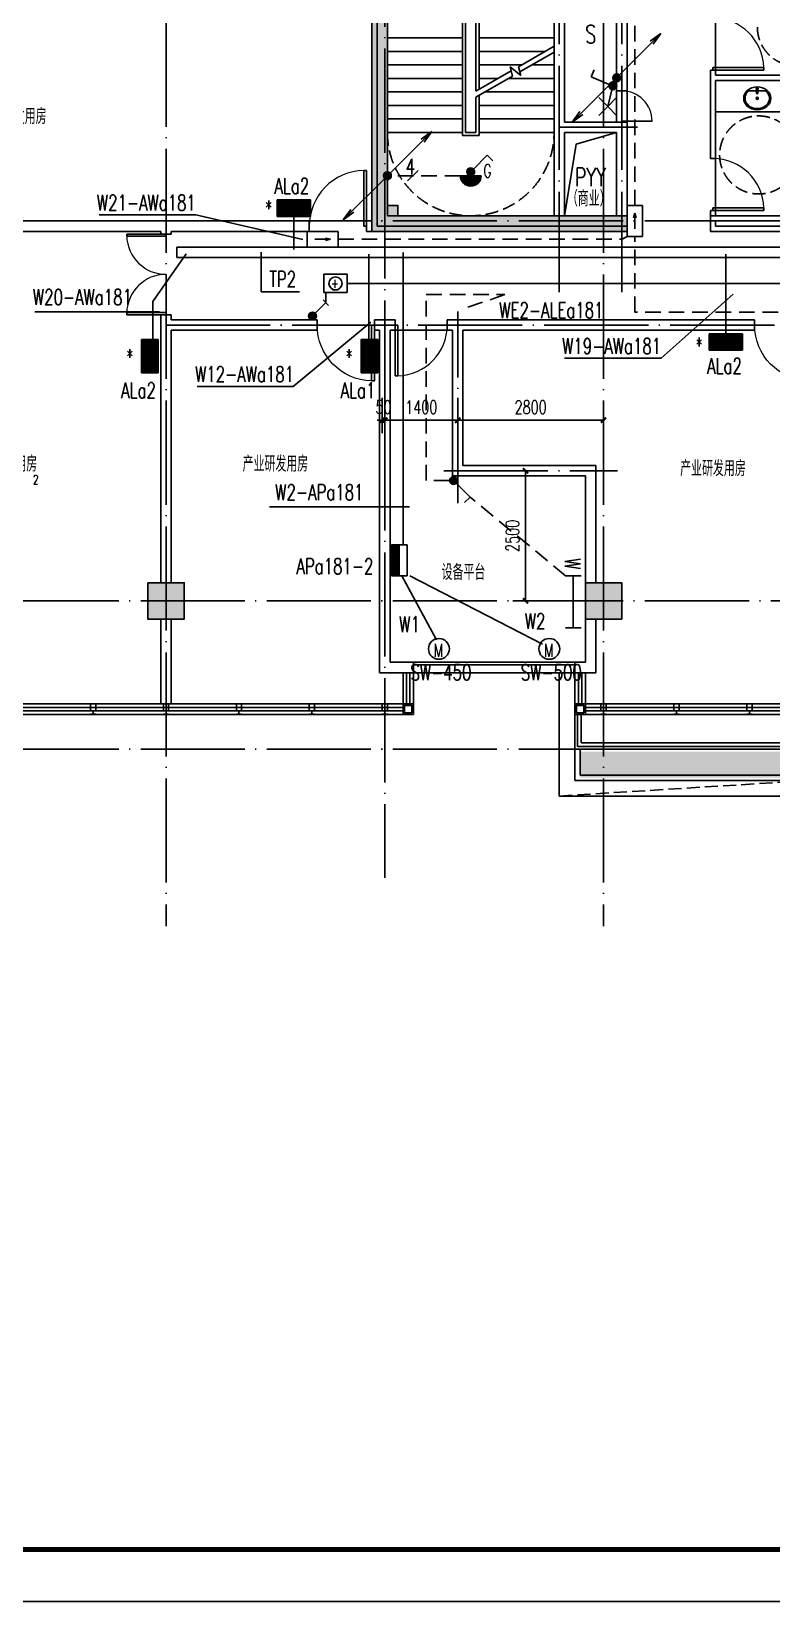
# Model space of a CAD drawing. Extents: x 1980812 to 2226895, y -554123 to 281606.
# Drawn here: x 2000582 to 2014792, y -270160 to -239988 of the extents above; entities that cross this region are included whole.
import ezdxf
from ezdxf.enums import TextEntityAlignment as Align

# ---------------------------------------------------------------- set-up
doc = ezdxf.new("R2010")
doc.units = 0
doc.header["$LTSCALE"] = 1000
doc.header["$MEASUREMENT"] = 0
for name, pattern in [('DASH', [0.35, 0.25, -0.1]), ('DOTE', [2.42, 2, -0.2, 0.02, -0.2]), ('DQXX', [4.5, 3, -1.5])]:
    doc.linetypes.add(name, pattern=pattern)
doc.layers.get('Defpoints').update_dxf_attribs({"color": 8})
for name, color, linetype in [('$TD_AUDIT_GENERATED_(158)', 8, 'Continuous'), ('$TD_AUDIT_GENERATED_(1F3)', 7, 'Continuous'), ('$TD_AUDIT_GENERATED_(1FCF)', 8, 'Continuous'), ('$TD_AUDIT_GENERATED_(210)', 8, 'Continuous'), ('$TD_AUDIT_GENERATED_(24E)', 8, 'Continuous'), ('$TD_AUDIT_GENERATED_(2762)', 8, 'Continuous'), ('$TD_AUDIT_GENERATED_(276D)', 8, 'Continuous'), ('$TD_AUDIT_GENERATED_(FFA)', 8, 'Continuous'), ('1', 1, 'Continuous'), ('A-FLOR-LAND', 8, 'Continuous'), ('A-FLOR-PFIX', 8, 'Continuous'), ('COLU', 8, 'Continuous'), ('COLU_HATCH', 8, 'Continuous'), ('CURTWALL', 8, 'Continuous'), ('DIM_SYMB', 8, 'Continuous'), ('dote', 8, 'DOTE'), ('DQ1', 1, 'Continuous'), ('DQ2', 2, 'Continuous'), ('DQ7', 7, 'Continuous'), ('DQK1', 1, 'Continuous'), ('DQK7', 7, 'Continuous'), ('DQqj', 1, 'Continuous'), ('DQX', 2, 'DQXX'), ('HANDRAIL', 8, 'Continuous'), ('LINE', 8, 'Continuous'), ('STAIR', 8, 'Continuous'), ('TK', 1, 'Continuous'), ('WALL', 7, 'Continuous'), ('WINDOW', 8, 'Continuous')]:
    doc.layers.add(name, color=color, linetype=linetype)
doc.styles.add('_TCH_DIM_T3', font='SIMPLEX', dxfattribs={"width": 0.705882, "bigfont": 'GBCBIG'})
doc.styles.add('D8', font='txtw.shx', dxfattribs={"width": 0.7, "bigfont": 'hztxtw.shx'})
doc.styles.add('HZF', font='ROMANS2', dxfattribs={"width": 0.7, "bigfont": 'HZDF2'})
doc.dimstyles.new('_TCH_ARCH&&100', dxfattribs={"dimtxt": 255, "dimasz": 100, "dimexe": 250, "dimexo": 300, "dimgap": 122.5, "dimtad": 1, "dimdec": 0, "dimzin": 0, "dimdsep": 46, "dimtxsty": '_TCH_DIM_T3', "dimblk": 'ARCHTICK', "dimcen": 0.09, "dimclrt": 7, "dimazin": 2, "dimtfac": 1, "dimtdec": 0, "dimtix": 1, "dimtmove": 2, "dimatfit": 3, "dimfxl": 1, "dimtolj": 1, "dimtzin": 0, "dimarcsym": 0})

# ---------------------------------------------------------------- blocks, each defined once
blk = doc.blocks.new('$TD_AUDIT_GENERATED_(9F)')
at = {"layer": 'dote'}
for p, q in [((6500, 30469), (6500, -6248)), ((14900, 30469), (14900, -6248)), ((10700, 29972), (10700, -5320)), ((56413, 7300), (-8454, 7300)), ((56413, 0), (-8454, 0)), ((56413, -2850), (-8454, -2850))]:
    blk.add_line(p, q, dxfattribs=at)
blk = doc.blocks.new('A-SINK-4')
for p, q in [((-158, 126), (-13, 126)), ((-13, 78), (-13, 170)), ((13, 78), (-13, 78)), ((13, 170), (13, 78)), ((13, 126), (158, 126))]:
    blk.add_line(p, q)
blk.add_circle((0, 270), 20)
for centre, radius, start, end in [((0, 88), 19.5, 133.6408, 46.2627), ((0, 170), 13.5, 0, 180)]:
    blk.add_arc(centre, radius, start, end)
at = {"extrusion": (0, 0, -1)}
blk.add_ellipse((0, 270), major_axis=(260, 0), ratio=0.846154, dxfattribs=at)
blk.add_ellipse((0, 270), major_axis=(-235, 0), ratio=0.829787, start_param=2.310338, end_param=7.11444)
blk = doc.blocks.new('$DorLib2D$00000003')
blk.add_line((0.47, 0), (0.47, 0.97))
at = {"lineweight": 13}
blk.add_arc((0.47, 0), 0.97, 90, 180, dxfattribs=at)
blk = doc.blocks.new('$DorLib2D$00000001')
for p, q in [((0.45, 0.975), (0.5, 0.975)), ((0.45, 0), (0.45, 0.975)), ((0.5, 0), (0.5, 0.975)), ((0.5, 0), (0.45, 0))]:
    blk.add_line(p, q)
at = {"lineweight": 13}
blk.add_arc((0.475, 0), 0.975, 91.4693, 180, dxfattribs=at)
blk = doc.blocks.new('$TD_AUDIT_GENERATED_(15B)')
at = {"layer": '$TD_AUDIT_GENERATED_(210)'}
blk.add_lwpolyline([(-13225, -2300), (-13002, -926), (-12225, -700)], dxfattribs=at)
at = {"layer": '$TD_AUDIT_GENERATED_(24E)'}
blk.add_lwpolyline([(-13225, -700), (-12225, -700), (-12225, -2300), (-13225, -2300)], close=True, dxfattribs=at)
at = {"layer": 'A-FLOR-PFIX'}
blk.add_line((-8740, -300), (-10325, -300), dxfattribs=at)
at = {"layer": 'DIM_SYMB'}
for points in [[(-15875, 2290, 0, 0, 0), (-15875, -1300, 0, 0, 0), (-14175, -1300, 0, 0, 0), (-14175, 190, 40, 0, 0), (-14175, 340, 0, 0, 0)], [(-14175, 2290, 0, 0, 0), (-14175, 750, 40, 0, 0), (-14175, 600, 0, 0, 0)]]:
    blk.add_lwpolyline(points, format="xyseb", dxfattribs=at)
at = {"layer": 'dote'}
for p, q in [((-13325, 3000), (-13325, -3766)), ((-12125, 3000), (-12125, -3766)), ((-11825, -600), (-13325, -600))]:
    blk.add_line(p, q, dxfattribs=at)
at = {"layer": 'LINE', "linetype": 'DASH'}
for centre in [(-8773, 1328), (-9497, -1131)]:
    blk.add_circle(centre, 750, dxfattribs=at)
at = {"layer": 'STAIR'}
for p, q in [((-16625, -700), (-16625, 2160)), ((-15185, -760), (-15185, 2220)), ((-15125, -700), (-15125, 2160)), ((-15125, -700), (-15125, 2160)), ((-14925, 2160), (-14925, 95)), ((-14925, 2160), (-14925, 95)), ((-14865, 2220), (-14865, 129)), ((-13425, 2160), (-13425, 961)), ((-16625, 1120), (-15185, 1120)), ((-13425, 1120), (-14865, 1120)), ((-13425, 961), (-14111, 565)), ((-16625, 860), (-15185, 860)), ((-13600, 860), (-14865, 860)), ((-13425, 845), (-14084, 465)), ((-13425, 845), (-13425, -700)), ((-16625, 600), (-15185, 600)), ((-16625, 340), (-15185, 340)), ((-14249, 485), (-14925, 95)), ((-14222, 385), (-14925, -21)), ((-14050, 600), (-14865, 600)), ((-14500, 340), (-14865, 340)), ((-13425, 340), (-14300, 340)), ((-14064, 393), (-14270, 565)), ((-14270, 565), (-14222, 385)), ((-14111, 565), (-14064, 393)), ((-13425, 600), (-13850, 600)), ((-16625, 80), (-15185, 80)), ((-14865, 14), (-14865, -760)), ((-13425, 80), (-14750, 80)), ((-16625, -180), (-15185, -180)), ((-14925, -21), (-14925, -700)), ((-14925, -21), (-14925, -700)), ((-13425, -180), (-14865, -180)), ((-16625, -440), (-15185, -440)), ((-13425, -440), (-14865, -440)), ((-16625, -700), (-15185, -700)), ((-14865, -760), (-15185, -760)), ((-14925, -700), (-15125, -700)), ((-13425, -700), (-14865, -700))]:
    blk.add_line(p, q, dxfattribs=at)
at = {"layer": 'STAIR', "linetype": 'DASH'}
blk.add_arc((-15025, -700), 1600, 180, 360, dxfattribs=at)
at = {"layer": 'WALL'}
for p, q in [((-16825, -2500), (-16825, 5150)), ((-16625, -2300), (-16625, 5050)), ((-13425, -600), (-13425, 3100)), ((-13225, -500), (-13225, 2900)), ((-12225, 2200), (-12225, 100)), ((-12025, 100), (-12025, 2100)), ((-10325, 500), (-10425, 500)), ((-10425, 500), (-10425, 400)), ((-10425, 400), (-10425, -1200)), ((-10325, 400), (-10325, 500)), ((-7725, 400), (-10325, 400)), ((-12225, 100), (-12025, 100)), ((-10325, -1200), (-10325, 300)), ((-7825, 300), (-10325, 300)), ((-13425, -2300), (-13425, -600)), ((-13225, -500), (-12225, -500)), ((-12025, -500), (-12225, -500)), ((-12025, -600), (-12025, -500)), ((-12025, -2500), (-12025, -600)), ((-13225, -700), (-12225, -700)), ((-13225, -2300), (-13225, -700)), ((-12225, -2300), (-12225, -700)), ((-10425, -1200), (-10325, -1200)), ((-13425, -2300), (-16625, -2300)), ((-12225, -2300), (-13225, -2300)), ((-10325, -2200), (-10425, -2200)), ((-10425, -2200), (-10425, -2300)), ((-10425, -2600), (-10425, -2300)), ((-8925, -2300), (-10425, -2300)), ((-10425, -2300), (-10325, -2300)), ((-10325, -2300), (-10325, -2200)), ((-10325, -2500), (-10325, -2400)), ((-8925, -2400), (-10325, -2400)), ((-13325, -2500), (-16825, -2500)), ((-12025, -2500), (-13325, -2500)), ((-8925, -2600), (-10425, -2600)), ((-8925, -2500), (-10325, -2500))]:
    blk.add_line(p, q, dxfattribs=at)
at = {"layer": 'WINDOW'}
for p, q in [((-10325, 500), (-10325, 1500)), ((-12225, -500, 200), (-12225, 100, 200)), ((-12025, -500, 200), (-12025, 100, 200)), ((-10325, -2200), (-10325, -1200))]:
    blk.add_line(p, q, dxfattribs=at)
at = {"layer": 'A-FLOR-PFIX', "xscale": -1, "rotation": 180}
blk.add_blockref('A-SINK-4', (-9525, 227), dxfattribs=at)
at = {"layer": 'WINDOW'}
for name, p, xscale, yscale, zscale, rotation in [('$DorLib2D$00000001', (-10375, 1000), -1000, -1000, -1000, 90.00000001288812), ('$DorLib2D$00000003', (-12125, -200), -600, -600, -600, 90.00000000361136), ('$DorLib2D$00000001', (-10375, -1700), -1000, -1000, -1000, 90.00000001289553)]:
    blk.add_blockref(name, p, dxfattribs=dict(at, xscale=xscale, yscale=yscale, zscale=zscale, rotation=rotation))
at = {"layer": '$TD_AUDIT_GENERATED_(1F3)', "width": 0.7}
for s, height, style, p in [('S', 350, 'HZF', (-12720, 1190)), ('PYY', 350, 'HZF', (-12726, -1556)), ('\\M+5A3A8\\M+5C9CC\\M+5D2B5\\M+5A3A9', 300, 'D8', (-12760, -1969))]:
    blk.add_text(s, height=height, dxfattribs=dict(at, style=style)).set_placement(p, align=Align.MIDDLE_CENTER)
blk = doc.blocks.new('A$C1FE24B19')
at = {"layer": '$TD_AUDIT_GENERATED_(1F3)', "style": 'D8', "width": 0.7}
for s, p in [('\\M+5B2FA\\M+5D2B5\\M+5D1D0\\M+5B7A2\\M+5D3C3\\M+5B7BF', (3578, -13987)), ('\\M+5B2FA\\M+5D2B5\\M+5D1D0\\M+5B7A2\\M+5D3C3\\M+5B7BF', (3397, -20667)), ('\\M+5B2FA\\M+5D2B5\\M+5D1D0\\M+5B7A2\\M+5D3C3\\M+5B7BF', (8600, -20667)), ('\\M+5B2FA\\M+5D2B5\\M+5D1D0\\M+5B7A2\\M+5D3C3\\M+5B7BF', (17000, -20754)), ('\\M+5C9E8\\M+5B1B8\\M+5C6BD\\M+5CCA8', (12211, -22749))]:
    blk.add_text(s, height=300, rotation=0.0006, dxfattribs=at).set_placement(p, align=Align.MIDDLE_CENTER)
blk = doc.blocks.new('$TD_AUDIT_GENERATED_(2768)')
at = {"layer": '$TD_AUDIT_GENERATED_(276D)'}
blk.add_line((115028288, 22648046), (115028222, 22648046), dxfattribs=at)
for points in [[(115028222, 22648096), (115028225, 22648096), (115028225, 22647996), (115028222, 22647996)], [(115028288, 22648096), (115028422, 22648096), (115028422, 22647996), (115028288, 22647996)]]:
    blk.add_lwpolyline(points, close=True, dxfattribs=at)
blk = doc.blocks.new('$TD_AUDIT_GENERATED_(28E9)')
at = {"layer": 'WINDOW', "rotation": 90}
for p in [(22653146, -115053702), (22654546, -115053702), (22655946, -115053702), (22657346, -115053702), (22658746, -115053702), (22662946, -115053702), (22664346, -115053702), (22665746, -115053702)]:
    blk.add_blockref('$TD_AUDIT_GENERATED_(2768)', p, dxfattribs=at)
blk = doc.blocks.new('_ArchTick')
at = {"color": 0, "linetype": 'ByBlock', "const_width": 0.4}
blk.add_lwpolyline([(-0.5, -0.5), (0.5, 0.5)], dxfattribs=at)
blk = doc.blocks.new('*D522')
at = {"layer": '$TD_AUDIT_GENERATED_(1FCF)', "color": 0, "lineweight": -2, "transparency": 16777216}
for p, q in [((13158, -20800), (13650, -20800)), ((13400, -23300), (13400, -20800)), ((13158, -23300), (13650, -23300))]:
    blk.add_line(p, q, dxfattribs=at)
at = {"layer": 'Defpoints', "color": 0, "transparency": 16777216}
for p in [(12858, -20800), (13400, -20800), (12858, -23300)]:
    blk.add_point(p, dxfattribs=at)
at = {"layer": '$TD_AUDIT_GENERATED_(1FCF)', "color": 0, "lineweight": -2, "transparency": 16777216, "xscale": 100, "yscale": 100, "zscale": 100}
for p, rotation in [((13400, -20800), 90), ((13400, -23300), 270)]:
    blk.add_blockref('_ArchTick', p, dxfattribs=dict(at, rotation=rotation))
at = {"layer": '$TD_AUDIT_GENERATED_(1FCF)', "color": 7, "transparency": 16777216, "insert": (13150, -22050), "char_height": 255, "attachment_point": 5, "rotation": 90, "style": '_TCH_DIM_T3'}
blk.add_mtext('\\A1;2500', dxfattribs=at)
blk = doc.blocks.new('*D523')
at = {"layer": '$TD_AUDIT_GENERATED_(1FCF)', "color": 0, "lineweight": -2, "transparency": 16777216}
for p, q in [((10700, -19396), (10700, -20078)), ((12100, -19396), (12100, -20078)), ((10700, -19828), (12100, -19828))]:
    blk.add_line(p, q, dxfattribs=at)
at = {"layer": 'Defpoints', "color": 0, "transparency": 16777216}
for p in [(10700, -19096), (12100, -19096), (12100, -19828)]:
    blk.add_point(p, dxfattribs=at)
at = {"layer": '$TD_AUDIT_GENERATED_(1FCF)', "color": 0, "lineweight": -2, "transparency": 16777216, "xscale": 100, "yscale": 100, "zscale": 100, "rotation": 180}
blk.add_blockref('_ArchTick', (10700, -19828), dxfattribs=at)
at = {"layer": '$TD_AUDIT_GENERATED_(1FCF)', "color": 0, "lineweight": -2, "transparency": 16777216, "xscale": 100, "yscale": 100, "zscale": 100}
blk.add_blockref('_ArchTick', (12100, -19828), dxfattribs=at)
at = {"layer": '$TD_AUDIT_GENERATED_(1FCF)', "color": 7, "transparency": 16777216, "insert": (11400, -19578), "char_height": 255, "attachment_point": 5, "style": '_TCH_DIM_T3'}
blk.add_mtext('\\A1;1400', dxfattribs=at)
blk = doc.blocks.new('*D526')
at = {"layer": '$TD_AUDIT_GENERATED_(1FCF)', "color": 0, "lineweight": -2, "transparency": 16777216}
for p, q in [((12100, -19581), (12100, -20078)), ((14900, -19581), (14900, -20078)), ((12100, -19828), (14900, -19828))]:
    blk.add_line(p, q, dxfattribs=at)
at = {"layer": 'Defpoints', "color": 0, "transparency": 16777216}
for p in [(12100, -19281), (14900, -19281), (14900, -19828)]:
    blk.add_point(p, dxfattribs=at)
at = {"layer": '$TD_AUDIT_GENERATED_(1FCF)', "color": 0, "lineweight": -2, "transparency": 16777216, "xscale": 100, "yscale": 100, "zscale": 100, "rotation": 180}
blk.add_blockref('_ArchTick', (12100, -19828), dxfattribs=at)
at = {"layer": '$TD_AUDIT_GENERATED_(1FCF)', "color": 0, "lineweight": -2, "transparency": 16777216, "xscale": 100, "yscale": 100, "zscale": 100}
blk.add_blockref('_ArchTick', (14900, -19828), dxfattribs=at)
at = {"layer": '$TD_AUDIT_GENERATED_(1FCF)', "color": 7, "transparency": 16777216, "insert": (13500, -19578), "char_height": 255, "attachment_point": 5, "style": '_TCH_DIM_T3'}
blk.add_mtext('\\A1;2800', dxfattribs=at)
blk = doc.blocks.new('*D527')
at = {"layer": '$TD_AUDIT_GENERATED_(1FCF)', "color": 0, "lineweight": -2, "transparency": 16777216}
for p, q in [((10650, -19396), (10650, -20078)), ((10700, -19396), (10700, -20078)), ((10650, -19828), (10550, -19828)), ((10700, -19828), (10650, -19828)), ((10700, -19828), (10800, -19828))]:
    blk.add_line(p, q, dxfattribs=at)
at = {"layer": 'Defpoints', "color": 0, "transparency": 16777216}
for p in [(10650, -19096), (10700, -19096), (10650, -19828)]:
    blk.add_point(p, dxfattribs=at)
at = {"layer": '$TD_AUDIT_GENERATED_(1FCF)', "color": 0, "lineweight": -2, "transparency": 16777216, "xscale": 100, "yscale": 100, "zscale": 100}
for p, rotation in [((10650, -19828), 1.334306299967575e-10), ((10700, -19828), 180.0000000001334)]:
    blk.add_blockref('_ArchTick', p, dxfattribs=dict(at, rotation=rotation))
at = {"layer": '$TD_AUDIT_GENERATED_(1FCF)', "color": 7, "transparency": 16777216, "insert": (10675, -19578), "char_height": 255, "attachment_point": 5, "style": '_TCH_DIM_T3'}
blk.add_mtext('\\A1;50', dxfattribs=at)
blk = doc.blocks.new('$DorLib2D$00000002')
for p, q in [((-0.5, 0), (-0.5, 0.4875)), ((-0.475, 0.4875), (-0.5, 0.4875)), ((-0.475, 0), (-0.475, 0.4875)), ((0.475, 0), (0.475, 0.4875)), ((0.475, 0.4875), (0.5, 0.4875)), ((0.5, 0), (0.5, 0.4875)), ((-0.5, 0), (-0.475, 0)), ((0.5, 0), (0.475, 0))]:
    blk.add_line(p, q)
at = {"lineweight": 13}
for centre, start, end in [((-0.4875, 0), 0, 88.53072), ((0.4875, 0), 91.46928, 180)]:
    blk.add_arc(centre, 0.4875, start, end, dxfattribs=at)
blk = doc.blocks.new('$TD_AUDIT_GENERATED_(3BB2)')
at = {"layer": 'COLU_HATCH'}
h = blk.add_hatch(color=256, dxfattribs=at)
h.dxf.hatch_style = 1
h.paths.add_polyline_path([(15350, 7100), (15350, 7400), (10950, 7400), (10950, 7600), (10750, 7600), (10750, 15300), (10950, 15300), (10950, 15500), (15400, 15500), (15400, 15800), (10450, 15800), (10450, 7100)])
h = blk.add_hatch(color=256, dxfattribs=at)
h.dxf.hatch_style = 1
h.paths.add_polyline_path([(6150, 350), (6850, 350), (6850, -350), (6150, -350)])
h = blk.add_hatch(color=256, dxfattribs=at)
h.dxf.hatch_style = 1
h.paths.add_polyline_path([(14550, 350), (15250, 350), (15250, -350), (14550, -350)])
at = {"layer": 'COLU'}
for points in [[(15350, 7100), (15350, 7400), (10950, 7400), (10950, 7600), (10750, 7600), (10750, 15300), (10950, 15300), (10950, 15500), (15400, 15500), (15400, 15800), (10450, 15800), (10450, 7100)], [(6150, 350), (6850, 350), (6850, -350), (6150, -350)], [(14550, 350), (15250, 350), (15250, -350), (14550, -350)]]:
    blk.add_lwpolyline(points, close=True, dxfattribs=at)
blk = doc.blocks.new('dd')
at = {"layer": 'DQK1', "color": 1}
for p, q in [((-200, 100), (200, 100)), ((-200, 92), (200, 92)), ((-196, 62), (196, 62)), ((-188, 32), (188, 32)), ((-174, 2), (174, 2)), ((-154, -28), (154, -28)), ((-122, -58), (122, -58)), ((-68, -88), (68, -88))]:
    blk.add_line(p, q, dxfattribs=at)
blk.add_arc((0, 100), 200, 180, 0, dxfattribs=at)
blk = doc.blocks.new('*X249')
at = {"color": 0}
for p, q in [((5315, 4110), (5515, 4110)), ((5320, 4140), (5510, 4140)), ((5320, 4080), (5510, 4080)), ((5335, 4170), (5495, 4170)), ((5335, 4050), (5495, 4050)), ((5371, 4200), (5459, 4200)), ((5372, 4020), (5459, 4020))]:
    blk.add_line(p, q, dxfattribs=at)
blk = doc.blocks.new('kg')
at = {"layer": 'DQK1'}
for p, q in [((53, 53), (318, 318)), ((318, 318), (424, 212))]:
    blk.add_line(p, q, dxfattribs=at)
blk.add_circle((0, 0), 75, dxfattribs=at)
at = {"layer": 'DQK1', "xscale": 0.75, "yscale": 0.75, "zscale": 0.75}
blk.add_blockref('*X249', (-4061, -3083), dxfattribs=at)
at = {"layer": 'DQK7', "style": 'D8', "width": 0.7}
blk.add_text('G', height=250, dxfattribs=at).set_placement((241, -107))
blk = doc.blocks.new('*X251')
at = {"color": 0}
for p, q in [((126, 2940), (274, 2940)), ((128, 2970), (272, 2970)), ((137, 2910), (263, 2910)), ((144, 3000), (256, 3000)), ((173, 2880), (227, 2880))]:
    blk.add_line(p, q, dxfattribs=at)
blk = doc.blocks.new('j')
at = {"layer": '1', "color": 7}
blk.add_line((850, 850), (850, 850), dxfattribs=at)
blk.add_line((850, 850), (850, 850), dxfattribs=at)
blk.add_line((850, 850), (850, 850), dxfattribs=at)
blk.add_line((850, 850), (850, 850), dxfattribs=at)
blk.add_line((850, 850), (850, 850), dxfattribs=at)
blk.add_line((850, 850), (850, 850), dxfattribs=at)
blk.add_line((850, 850), (850, 850), dxfattribs=at)
blk.add_line((850, 850), (850, 850), dxfattribs=at)
blk.add_line((850, 850), (850, 850), dxfattribs=at)
blk.add_line((850, 850), (850, 850), dxfattribs=at)
blk.add_line((850, 850), (850, 850), dxfattribs=at)
blk.add_line((850, 850), (850, 850), dxfattribs=at)
blk.add_line((850, 850), (850, 850), dxfattribs=at)
blk.add_line((850, 850), (850, 850), dxfattribs=at)
blk.add_line((850, 850), (850, 850), dxfattribs=at)
blk.add_line((850, 850), (850, 850), dxfattribs=at)
blk.add_line((850, 850), (850, 850), dxfattribs=at)
blk.add_line((850, 850), (850, 850), dxfattribs=at)
at = {"layer": 'DQK1'}
blk.add_circle((0, 0), 75, dxfattribs=at)
at = {"layer": 'DQK7'}
for p, q in [((0, 0), (850, 850)), ((850, 850), (647, 703)), ((850, 850), (703, 647))]:
    blk.add_line(p, q, dxfattribs=at)
at = {"layer": 'DQK1'}
blk.add_blockref('*X251', (-200, -2950), dxfattribs=at)
blk = doc.blocks.new('P')
at = {"layer": 'DQK7'}
blk.add_line((-100, -100), (100, 100), dxfattribs=at)
blk = doc.blocks.new('4')
at = {"layer": 'DQK7', "linetype": 'ByBlock', "style": 'D8', "width": 0.7}
blk.add_text('4', height=300, dxfattribs=at).set_placement((-100, -193))
blk = doc.blocks.new('dyz')
at = {"layer": 'DQK1'}
for p, q in [((-300, 0), (300, 0)), ((-300, -300), (-300, 0)), ((300, 0), (300, -300)), ((300, -300), (-300, -300))]:
    blk.add_line(p, q, dxfattribs=at)
at = {"layer": 'DQK7'}
for q in [(-58, -127), (-58, -127), (150, -150), (-58, -173), (-58, -173)]:
    blk.add_line((-150, -150), q, dxfattribs=at)
blk = doc.blocks.new('*X245')
at = {"color": 0}
for p, q in [((8700, 8370), (9500, 8370)), ((8700, 8340), (9500, 8340)), ((8700, 8310), (9500, 8310)), ((8700, 8280), (9500, 8280)), ((8700, 8250), (9500, 8250)), ((8700, 8220), (9500, 8220)), ((8700, 8190), (9500, 8190)), ((8700, 8160), (9500, 8160)), ((8700, 8130), (9500, 8130)), ((8700, 8100), (9500, 8100)), ((8700, 8070), (9500, 8070)), ((8700, 8040), (9500, 8040)), ((8700, 8010), (9500, 8010))]:
    blk.add_line(p, q, dxfattribs=at)
blk = doc.blocks.new('XM')
at = {"layer": '1'}
for p, q in [((320, 168), (-320, 168)), ((-320, 168), (-320, -152)), ((320, -152), (320, 168)), ((-320, -152), (320, -152))]:
    blk.add_line(p, q, dxfattribs=at)
at = {"layer": '1', "xscale": 0.8, "yscale": 0.8, "zscale": 0.8}
blk.add_blockref('*X245', (-7280, -6552), dxfattribs=at)
blk = doc.blocks.new('FP')
at = {"layer": 'DQK1'}
for p, q in [((-225, 175), (-225, -175)), ((225, 175), (-225, 175)), ((225, -175), (225, 175)), ((-225, -175), (225, -175))]:
    blk.add_line(p, q, dxfattribs=at)
blk.add_circle((0, 0), 125, dxfattribs=at)
at = {"layer": 'DQK7', "style": 'D8', "width": 0.7}
for s, p in [('+', (-83, -89)), ('-', (-80, -202))]:
    blk.add_text(s, height=180, dxfattribs=at).set_placement(p)
blk = doc.blocks.new('*X257')
at = {"color": 0}
for p, q in [((5315, 4110), (5515, 4110)), ((5320, 4140), (5510, 4140)), ((5320, 4080), (5510, 4080)), ((5335, 4170), (5495, 4170)), ((5335, 4050), (5495, 4050)), ((5371, 4200), (5459, 4200)), ((5372, 4020), (5459, 4020))]:
    blk.add_line(p, q, dxfattribs=at)
blk = doc.blocks.new('k1')
at = {"layer": 'DQK1'}
for p, q in [((53, 53), (318, 318)), ((318, 318), (424, 212))]:
    blk.add_line(p, q, dxfattribs=at)
blk.add_circle((0, 0), 75, dxfattribs=at)
at = {"layer": 'DQK1', "xscale": 0.75, "yscale": 0.75, "zscale": 0.75}
blk.add_blockref('*X257', (-4061, -3083), dxfattribs=at)
blk = doc.blocks.new('DQZ')
at = {"layer": 'DQK1'}
for q in [(-170, 170), (-170, -170), (170, 170), (170, -170)]:
    blk.add_line((0, 0), q, dxfattribs=at)
at = {"layer": 'DQK1', "ltscale": 0.08}
blk.add_line((-170, -170), (170, -170), dxfattribs=at)
blk = doc.blocks.new('dj')
at = {"layer": 'DQK1'}
blk.add_circle((0, 0), 200, dxfattribs=at)
at = {"layer": 'DQK7', "style": 'D8', "width": 0.7}
blk.add_text('M', height=250, dxfattribs=at).set_placement((-100, -150))
blk = doc.blocks.new('dy1')
at = {"layer": 'DQK1'}
for p, q in [((-500, -150), (-500, 150)), ((-500, 0), (500, 0)), ((500, 150), (500, -150))]:
    blk.add_line(p, q, dxfattribs=at)
blk = doc.blocks.new('DYW')
at = {"layer": 'DQ1', "ltscale": 0.1}
blk.add_blockref('dy1', (0, 0), dxfattribs=at)
at = {"layer": 'DQ7', "style": 'D8', "width": 0.7}
blk.add_text('W', height=300, dxfattribs=at).set_placement((-836, -160))
blk = doc.blocks.new('xl')
at = {"layer": 'DQK1'}
h = blk.add_hatch(dxfattribs=at)
h.set_pattern_fill('LINE', color=1, scale=8, style=0)
h.set_pattern_definition([(0, (-712.643, -443.37), (0, 25.4), [])])
h.paths.add_polyline_path([(300, -150), (300, 0), (-300, 0), (-300, -150)])
at = {"layer": 'DQK1', "color": 1}
for p, q in [((-300, 150), (300, 150)), ((-300, -150), (-300, 150)), ((300, 0), (-300, 0)), ((300, 150), (300, -150)), ((300, -150), (-300, -150))]:
    blk.add_line(p, q, dxfattribs=at)
blk = doc.blocks.new('*X263')
at = {"color": 0, "linetype": 'Continuous'}
for p, q in [((28141, 10890), (28274, 10890)), ((28109, 10830), (28307, 10830)), ((28109, 10800), (28307, 10800)), ((28118, 10860), (28297, 10860)), ((28119, 10770), (28297, 10770)), ((28142, 10740), (28273, 10740))]:
    blk.add_line(p, q, dxfattribs=at)
blk = doc.blocks.new('KTA')
at = {"layer": 'DQK1'}
for p, q in [((203, 309), (309, 203)), ((53, 53), (256, 256))]:
    blk.add_line(p, q, dxfattribs=at)
blk.add_circle((0, 0), 75, dxfattribs=at)
at = {"layer": 'DQK1', "xscale": 0.75, "yscale": 0.75, "zscale": 0.75, "rotation": 180}
blk.add_blockref('*X263', (21156, 8112), dxfattribs=at)
blk = doc.blocks.new('tu kuang A1 A')
at = {"layer": 'TK'}
blk.add_lwpolyline([(0, 59400), (84100, 59400), (84100, 0), (0, 0)], close=True, dxfattribs=at)
at = {"layer": 'TK', "const_width": 100}
blk.add_lwpolyline([(83100, 1000), (83100, 58400), (2500, 58400), (2500, 1000)], close=True, dxfattribs=at)
blk = doc.blocks.new('A$C6EFC6619')
at = {"layer": 'A-FLOR-LAND'}
h = blk.add_hatch(dxfattribs=at)
h.set_pattern_fill('GRASS', color=256, scale=50)
h.set_pattern_definition([(90, (-2815930.77, 595573.96), (-99.7795475, 99.7795475), [26.458066, -173.101015]), (45, (-2815930.77, 595573.96), (-99.7796155, 99.7796155), [26.458066, -114.651615]), (135, (-2815930.77, 595573.96), (-99.7796155, -99.7796155), [26.458066, -114.651615])])
h.paths.add_polyline_path([(48900, -5200), (49400, -5200), (49400, -26700), (14450, -26700), (14450, -26200), (48900, -26200)])
at = {"layer": '$TD_AUDIT_GENERATED_(158)'}
for p, q in [((14350, -26150), (14350, -26750)), ((14450, -26150), (14450, -26650)), ((49500, -26750), (14350, -26750)), ((49400, -26650), (14450, -26650))]:
    blk.add_line(p, q, dxfattribs=at)
at = {"layer": '$TD_AUDIT_GENERATED_(24E)'}
for p, q in [((14350, -25480), (14350, -26150)), ((14400, -25480), (14400, -26100)), ((14470, -25480), (14470, -26030)), ((48900, -26150), (14350, -26150)), ((48850, -26100), (14400, -26100)), ((48780, -26030), (14470, -26030))]:
    blk.add_line(p, q, dxfattribs=at)
at = {"layer": 'CURTWALL'}
for p, q in [((11050, -24680), (11050, -25280)), ((11250, -24680), (11050, -24680)), ((11116.7, -24680), (11116.7, -25280)), ((11183.3, -24680), (11183.3, -25280)), ((11250, -24680), (11250, -25280)), ((14050, -24680), (14050, -27050)), ((14350, -24680), (14350, -25280)), ((14550, -24680), (14350, -24680)), ((14416.7, -24680), (14416.7, -25280)), ((14483.3, -24680), (14483.3, -25280)), ((14550, -24680), (14550, -25280)), ((6500, -25280), (-800, -25280)), ((11050, -25280), (6500, -25280)), ((11250, -25280), (11050, -25280)), ((11050, -25480), (11050, -25280)), ((14550, -25280), (14350, -25280)), ((19100, -25280), (14550, -25280)), ((14550, -25480), (14550, -25280)), ((6500, -25346.7), (-800, -25346.7)), ((6500, -25413.3), (-800, -25413.3)), ((6500, -25480), (-800, -25480)), ((11050, -25346.7), (6500, -25346.7)), ((11050, -25413.3), (6500, -25413.3)), ((11050, -25480), (6500, -25480)), ((19100, -25346.7), (14550, -25346.7)), ((19100, -25413.3), (14550, -25413.3)), ((19100, -25480), (14550, -25480)), ((49800, -27050), (14050, -27050))]:
    blk.add_line(p, q, dxfattribs=at)
at = {"layer": 'CURTWALL', "linetype": 'DASH'}
blk.add_line((14050, -27050), (18850, -26750), dxfattribs=at)
at = {"layer": 'CURTWALL'}
for points in [[(11050, -25480), (11250, -25480), (11250, -25280), (11050, -25280)], [(11080, -25450), (11220, -25450), (11220, -25310), (11080, -25310)], [(14350, -25480), (14550, -25480), (14550, -25280), (14350, -25280)], [(14380, -25450), (14520, -25450), (14520, -25310), (14380, -25310)]]:
    blk.add_lwpolyline(points, close=True, dxfattribs=at)
at = {"layer": 'dote'}
for p, q in [((12100, -21424.9), (12100, -17740.4)), ((6500, -18000), (53206.2, -18000)), ((11831.7, -20800), (15168.7, -20800))]:
    blk.add_line(p, q, dxfattribs=at)
at = {"layer": 'HANDRAIL'}
for p, q in [((14350, -24480), (11250, -24480)), ((14350, -24530), (11250, -24530)), ((14350, -24680), (11250, -24680))]:
    blk.add_line(p, q, dxfattribs=at)
at = {"layer": 'WALL'}
for p, q in [((350, -16000), (6500, -16000)), ((350, -16200), (6400, -16200)), ((6400, -16200), (6400, -16250)), ((6400, -16250), (6600, -16250)), ((9249.8, -16000), (6500, -16000)), ((6600, -16250), (6600, -16200)), ((6600, -16200), (9249.8, -16200)), ((9249.8, -16200), (9249.8, -16000)), ((10450, -16000), (10349.8, -16000)), ((10349.8, -16000), (10349.8, -16200)), ((10349.8, -16200), (10450, -16200)), ((10450, -16200), (10450, -16000)), ((6600, -17800), (6400, -17800)), ((6400, -17800), (6400, -18000)), ((6600, -17900), (6600, -17800)), ((6400, -18000), (6400, -22950)), ((9400, -17900), (6600, -17900)), ((6600, -18100), (6600, -22950)), ((6600, -18100), (9400, -18100)), ((9400, -18100), (9400, -17900)), ((10700, -17900), (10500, -17900)), ((10500, -17900), (10500, -18100)), ((10500, -18100), (10600, -18100)), ((10600, -18100), (10600, -24680)), ((10900, -17900), (10700, -17900)), ((10800, -18100), (10800, -24480)), ((10800, -18100), (10900, -18100)), ((10900, -18100), (10900, -17900)), ((12100, -17900), (11900, -17900)), ((11900, -17900), (11900, -18100)), ((11900, -18100), (12000, -18100)), ((12000, -18100), (12000, -20900)), ((17800, -17900), (12100, -17900)), ((12200, -18100), (17800, -18100)), ((12200, -18100), (12200, -20700)), ((17800, -18100), (17800, -17900)), ((14750, -20700), (12200, -20700)), ((14750, -20700), (14750, -22950)), ((14550, -20900), (12000, -20900)), ((14550, -20900), (14550, -22950)), ((6600, -22950), (6400, -22950)), ((14750, -22950), (14550, -22950)), ((6400, -23650), (6400, -25280)), ((6600, -23650), (6400, -23650)), ((6600, -23650), (6600, -25280)), ((14550, -23650), (14550, -24480)), ((14750, -23650), (14550, -23650)), ((14750, -23650), (14750, -24680)), ((11250, -24680), (10600, -24680)), ((11250, -24480), (10800, -24480)), ((11250, -24680), (11250, -24480)), ((14550, -24480), (14350, -24480)), ((14350, -24680), (14350, -24480)), ((14750, -24680), (14350, -24680))]:
    blk.add_line(p, q, dxfattribs=at)
at = {"layer": 'WINDOW'}
blk.add_line((11900, -18100), (10900, -18100), dxfattribs=at)
for name, p, xscale, yscale, zscale, rotation in [('$DorLib2D$00000001', (9799.8, -16100), 1100, 1100, 1100, 3.377269172390868e-12), ('$DorLib2D$00000002', (6500, -17025), -1550, -1550, -1550, 270.0000000037493), ('$DorLib2D$00000001', (9950, -18000), -1100, 1100, -1100, 180), ('$DorLib2D$00000001', (11400, -18000), 1000, 1000, 1000, 180), ('$DorLib2D$00000001', (18350, -18000), -1100, 1100, -1100, 180)]:
    blk.add_blockref(name, p, dxfattribs=dict(at, xscale=xscale, yscale=yscale, zscale=zscale, rotation=rotation))
at = {"layer": '$TD_AUDIT_GENERATED_(1FCF)'}
for p1, p2, distance, picture, middle in [((10700, -19096.4), (10650, -19096.4), 732, '*D527', (10675, -19578.4)), ((10700, -19096.4), (12100, -19096.4), -732, '*D523', (11400, -19578.4)), ((12100, -19280.9), (14900, -19280.9), -547.5, '*D526', (13500, -19578.4)), ((12857.9, -23300), (12857.9, -20800), -542.5, '*D522', (13150.4, -22050))]:
    dim = blk.add_aligned_dim(p1=p1, p2=p2, distance=distance, dimstyle='_TCH_ARCH&&100', override={"dimfxl": 150}, dxfattribs=at)
    dim.commit()
    dim.dimension.update_dxf_attribs({"geometry": picture, "text_midpoint": middle})

msp = doc.modelspace()

# ---------------------------------------------------------------- linework, layer by layer
at = {"layer": 'DQ2'}
for p, q in [((2011646.8, -241431.1, 200), (2011726.3, -241108)), ((2005622.7, -243546.4), (2005622.7, -244176.8)), ((2007062.5, -245909.4), (2007062.5, -244267)), ((2007720.3, -249852.1), (2007720.3, -244239.1)), ((2013914, -245796.4), (2013914, -244269.8)), ((2006235.1, -245199), (2006235.1, -245004.6)), ((2007695.2, -250452.1), (2008359.8, -251677.3)), ((2007845.2, -250452.1), (2010396.3, -251761.7))]:
    msp.add_line(p, q, dxfattribs=at)
for points in [[(2021007.4, -242561.5), (2021007.4, -244829.6), (2006644.7, -244829.6)], [(2002912, -245909.4), (2002912, -245180), (2003555.5, -244261.5)]]:
    msp.add_lwpolyline(points, dxfattribs=at)
at = {"layer": 'DQ7'}
for p, q in [((2001884.5, -243514.6), (2003738.3, -243514.6)), ((2003738.3, -243514.6), (2005789.5, -243987.4)), ((2004992.4, -244993.5), (2004992.4, -244227.3)), ((2005727.7, -244993.5), (2004992.4, -244993.5)), ((2012670.5, -246268.3), (2014056.5, -245034.2)), ((2000646.5, -245374.5), (2003040, -245374.5)), ((2005609.7, -246808.4), (2007097, -245574.3)), ((2010816.8, -246268.3), (2012670.5, -246268.3)), ((2003760.9, -246808.4), (2005609.7, -246808.4)), ((2005151, -249123.2), (2007842.9, -249123.2))]:
    msp.add_line(p, q, dxfattribs=at)
at = {"layer": 'DQqj', "ltscale": 0.15}
for p, q in [((2003370.5, -244131.1), (2022355.5, -244131.1)), ((2003370.5, -244131.1), (2003370.5, -244331.1)), ((2003370.5, -244331.1), (2020639.4, -244331.1))]:
    msp.add_line(p, q, dxfattribs=at)
at = {"layer": 'DQX', "ltscale": 0.1}
for p, q in [((2008816.5, -242761.1), (2007416.5, -242761.1)), ((2010835.3, -250447.6), (2009002.7, -248934.9))]:
    msp.add_line(p, q, dxfattribs=at)
for points in [[(2012166.5, -243331.1), (2012166.5, -239281.1), (2012508.4, -239281.1)], [(2006472.8, -243981.1), (2011921.6, -243981.1), (2012016.5, -243927)], [(2022566.5, -245381.1), (2012166.5, -245381.1), (2012166.5, -243931.1)], [(2008609.5, -248617.1), (2008162.6, -248617.1), (2008162.6, -245046.6), (2009670, -245046.6), (2008948, -245294.5)]]:
    msp.add_lwpolyline(points, dxfattribs=at)

# ---------------------------------------------------------------- block references
at = {"layer": '$TD_AUDIT_GENERATED_(1F3)'}
msp.add_blockref('A$C1FE24B19', (1996666.5, -227631.1), dxfattribs=at)
at = {"layer": '$TD_AUDIT_GENERATED_(2762)'}
msp.add_blockref('$TD_AUDIT_GENERATED_(28E9)', (1996666.5, -227631.1), dxfattribs=at)
at = {"layer": '$TD_AUDIT_GENERATED_(FFA)'}
msp.add_blockref('A$C6EFC6619', (1996666.5, -227631.1), dxfattribs=at)
at = {"layer": 'COLU'}
for name, p in [('$TD_AUDIT_GENERATED_(3BB2)', (1996666.5, -250931.1)), ('$TD_AUDIT_GENERATED_(15B)', (2024041.5, -241231.1))]:
    msp.add_blockref(name, p, dxfattribs=at)
at = {"layer": 'DQ1', "ltscale": 0.05}
for p in [(2011816.5, -240881.1), (2007416.5, -242761.1)]:
    msp.add_blockref('j', p, dxfattribs=at)
for name, p, rotation in [('k1', (2011744.7, -241035.3), 112.6248850812112), ('j', (2011816.5, -240881.1), 180), ('j', (2007416.5, -242761.1), 179.9999084328487), ('k1', (2008684.5, -248616.8), 270)]:
    msp.add_blockref(name, p, dxfattribs=dict(at, rotation=rotation))
at = {"layer": 'DQ1', "ltscale": 0.08, "rotation": 89.99999999999999}
msp.add_blockref('DQZ', (2011646.8, -241431.1, 200), dxfattribs=at)
at = {"layer": 'DQ1', "ltscale": 0.08}
msp.add_blockref('kg', (2009016.5, -242685.5), dxfattribs=at)
at = {"layer": 'DQ1', "ltscale": 0.15}
for name, p in [('dd', (2009016.5, -242861.1)), ('dj', (2008405.2, -251853.1)), ('dj', (2010524.3, -251853.1))]:
    msp.add_blockref(name, p, dxfattribs=at)
at = {"layer": 'DQ1', "ltscale": 0.05, "xscale": -1, "rotation": 90}
msp.add_blockref('dyz', (2012016.5, -243631.1), dxfattribs=at)
at = {"layer": 'DQ1', "ltscale": 0.05, "xscale": -1}
msp.add_blockref('dyz', (2006172.8, -243831.1), dxfattribs=at)
at = {"layer": 'DQ1'}
msp.add_blockref('KTA', (2005978.8, -245455.4), dxfattribs=at)
at = {"layer": 'DQ1', "rotation": 270}
msp.add_blockref('DYW', (2010985.3, -250947.6), dxfattribs=at)
at = {"layer": 'DQ2'}
for name, p in [('tu kuang A1 A', (1980812.3, -270160.3)), ('FP', (2006419.7, -244829.6))]:
    msp.add_blockref(name, p, dxfattribs=at)
for p, rotation in [((2005622.7, -243378.4), 180), ((2002864, -246229.4), 90), ((2007078.5, -246229.4), 90)]:
    msp.add_blockref('XM', p, dxfattribs=dict(at, rotation=rotation))
at = {"layer": 'DQ2', "xscale": -1}
for name, p, rotation in [('XM', (2013914, -245948.4), 180), ('xl', (2007645.2, -250152.1), 270)]:
    msp.add_blockref(name, p, dxfattribs=dict(at, rotation=rotation))
at = {"layer": 'DQ7', "ltscale": 0.05}
for name, p in [('4', (2007867, -242545)), ('P', (2007904.5, -242761.1))]:
    msp.add_blockref(name, p, dxfattribs=at)
at = {"layer": 'WALL'}
msp.add_blockref('$TD_AUDIT_GENERATED_(9F)', (1996666.5, -250931.1), dxfattribs=at)

# ---------------------------------------------------------------- texts
at = {"layer": '$TD_AUDIT_GENERATED_(1F3)', "style": 'HZF', "width": 0.7}
msp.add_text('2', height=175, dxfattribs=at).set_placement((2000664.9, -248602.1), align=Align.MIDDLE_CENTER)
at = {"layer": 'DQ7', "style": 'D8', "width": 0.7}
for s, p in [('ALa2', (2005581.7, -242958.9)), ('W21-AWa181', (2002789.1, -243281)), ('*', (2005136.7, -243384.4)), ('TP2', (2005407, -244747.3)), ('W20-AWa181', (2001561.5, -245094)), ('W19-AWa181', (2011721.3, -246034.8)), ('*', (2013401.6, -246021.6)), ('*', (2002468.4, -246241.6)), ('*', (2006682.9, -246241.6)), ('W12-AWa181', (2004674.1, -246574.8)), ('ALa2', (2013888.4, -246417.7)), ('ALa2', (2002638.4, -246886.7)), ('ALa1', (2006852.9, -246886.7)), ('W2-APa181', (2006110.3, -248842.7)), ('APa181-2', (2006409.1, -250264.7)), ('W1', (2007842.6, -251380.5)), ('W2', (2010252.3, -251320.9)), ('SW-450', (2008444.7, -252305)), ('SW-500', (2010563.8, -252305))]:
    msp.add_text(s, height=300, dxfattribs=at).set_placement(p, align=Align.MIDDLE)
msp.add_text('WE2-ALEa181', height=300, dxfattribs=at).set_placement((2009565.5, -245496.5))

doc.saveas('drawing.dxf')
